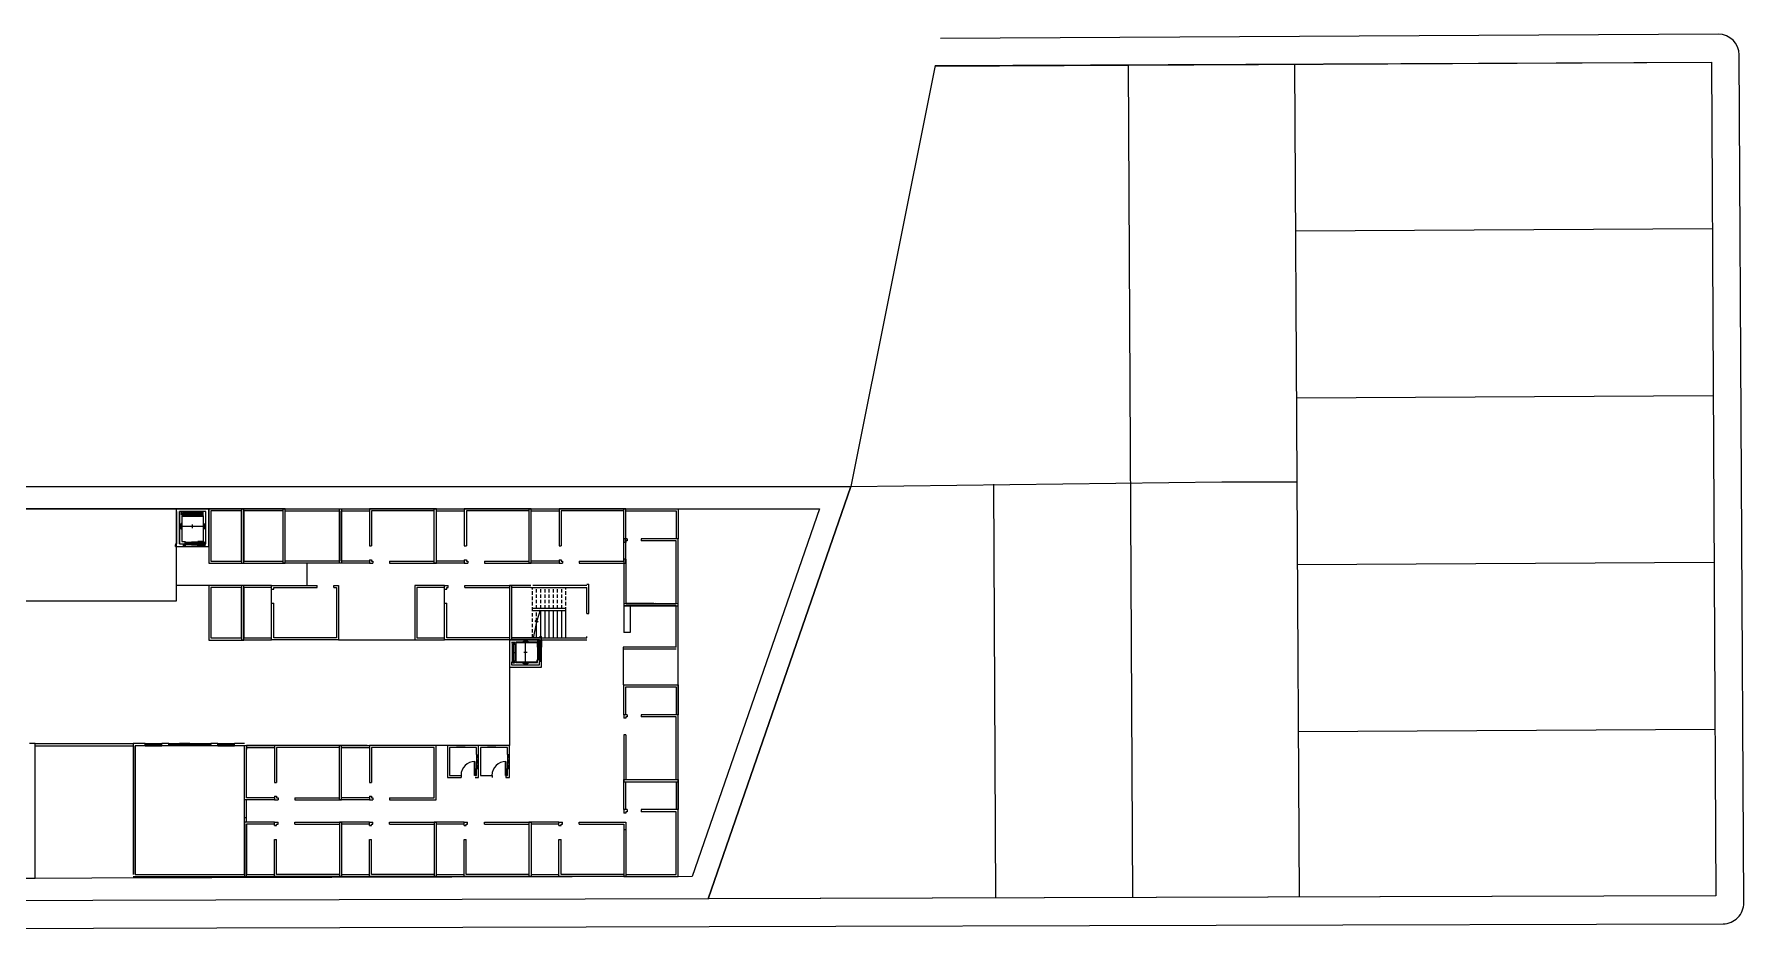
# Model space of a CAD drawing. Header units: centimetres. Extents: x 0 to 1311401, y -389375 to 85618.
# Drawn here: x 653190 to 665453, y -236007 to -229550 of the extents above; entities that cross this region are included whole.
import ezdxf

# ---------------------------------------------------------------- set-up
doc = ezdxf.new("R2010")
doc.units = ezdxf.units.CM
doc.header["$LTSCALE"] = 4
for name, pattern in [('DASHED2', [9.525, 6.35, -3.175]), ('HIDDEN', [9.525, 6.35, -3.175]), ('LTYPE_4', [112.5, 56.25, -56.25]), ('LTYPE_6', [168.75, 112.5, -28.125, 0, -28.125])]:
    doc.linetypes.add(name, pattern=pattern)
for name, color, linetype in [('0.1', 1, 'Continuous'), ('0.2', 2, 'Continuous'), ('0.4', 4, 'Continuous'), ('0.6', 6, 'Continuous'), ('02-CONT', 2, 'Continuous'), ('04', 254, 'Continuous'), ('08', 8, 'Continuous'), ('LIMITE-L', 7, 'Continuous')]:
    doc.layers.add(name, color=color, linetype=linetype)
doc.layers.add('P-MEIOFIO', color=171, linetype='Continuous', lineweight=9)

# ---------------------------------------------------------------- blocks, each defined once
blk = doc.blocks.new('1_00e-flat-4')
at = {"color": 1}
blk.add_arc((28, -52), 100, 90, 180, dxfattribs=at)
at = {"layer": '02-CONT'}
blk.add_lwpolyline([(28, -52), (25, -52), (25, 48), (28, 48)], close=True, dxfattribs=at)

msp = doc.modelspace()

# ---------------------------------------------------------------- linework, layer by layer
at = {"color": 1}
msp.add_lwpolyline([(659650.548, -229779.706), (665220.33, -229749.336), (665252.936, -235729.092), (658029.975, -235748.838)], dxfattribs=at)
at = {"color": 1, "ltscale": 0.05}
msp.add_lwpolyline([(656819.345, -233679.853), (656795.184, -233755.341), (656804.375, -233763.15), (656784.354, -233756.75), (656792.453, -233763.885), (656769.691, -233880.094)], dxfattribs=at)
at = {"layer": '0.1', "linetype": 'HIDDEN'}
for p, q in [((656764.365, -233683.266), (656764.365, -233518.266)), ((656794.365, -233668.266), (656794.365, -233518.266)), ((656824.365, -233668.266), (656824.365, -233518.266)), ((656854.365, -233668.266), (656854.365, -233518.266)), ((656884.365, -233668.266), (656884.365, -233518.266)), ((656914.365, -233668.266), (656914.365, -233518.266)), ((656944.365, -233668.266), (656944.365, -233518.266)), ((656974.365, -233668.266), (656974.365, -233518.266)), ((657004.365, -233683.266), (657004.365, -233518.266)), ((656764.365, -233878.266), (656764.365, -233683.266)), ((656794.365, -233759.95), (656794.365, -233683.266))]:
    msp.add_line(p, q, dxfattribs=at)
at = {"layer": '0.1'}
for p, q in [((657004.365, -233668.266), (656764.365, -233668.266)), ((657004.365, -233683.266), (656764.365, -233683.266)), ((657419.365, -233647.941), (657419.365, -233839.115)), ((657464.365, -233647.941), (657464.365, -233839.115)), ((656829.365, -234046.733), (656829.365, -233894.733)), ((657464.365, -233839.115), (657419.365, -233839.115)), ((653986.865, -234636.698), (654106.865, -234636.698)), ((653986.865, -234651.698), (654106.865, -234651.698)), ((654156.865, -234636.698), (654456.865, -234636.698)), ((654456.865, -234651.698), (654156.865, -234651.698)), ((654506.865, -234636.698), (654626.865, -234636.698)), ((654506.865, -234651.698), (654626.865, -234651.698)), ((656362.365, -234714.44), (656362.365, -234814.44)), ((656377.365, -234814.44), (656377.365, -234714.44)), ((656584.365, -234714.44), (656584.365, -234814.44)), ((656599.365, -234814.44), (656599.365, -234714.44))]:
    msp.add_line(p, q, dxfattribs=at)
msp.add_lwpolyline([(654262.352, -233223.087), (654414.352, -233223.087)], dxfattribs=at)
at = {"layer": '0.2'}
for p, q in [((656824.365, -233878.266), (656824.365, -233683.266)), ((656854.365, -233878.266), (656854.365, -233683.266)), ((656884.365, -233878.266), (656884.365, -233683.266)), ((656914.365, -233878.266), (656914.365, -233683.266)), ((656944.365, -233878.266), (656944.365, -233683.266)), ((656974.365, -233878.266), (656974.365, -233683.266)), ((657004.365, -233878.266), (657004.365, -233683.266)), ((656794.365, -233878.266), (656794.365, -233759.95)), ((653986.865, -234642.698), (654106.865, -234642.698)), ((653986.865, -234645.698), (654106.865, -234645.698)), ((654506.865, -234642.698), (654626.865, -234642.698)), ((654506.865, -234645.698), (654626.865, -234645.698))]:
    msp.add_line(p, q, dxfattribs=at)
at = {"layer": '0.2', "linetype": 'DASHED2'}
for p, q in [((656368.365, -234714.44), (656368.365, -234814.44)), ((656371.365, -234814.44), (656371.365, -234714.44)), ((656590.365, -234714.44), (656590.365, -234814.44)), ((656593.365, -234814.44), (656593.365, -234714.44))]:
    msp.add_line(p, q, dxfattribs=at)
at = {"layer": '0.2'}
for points in [[(654156.865, -234646.698), (654231.865, -234646.698), (654231.865, -234641.698), (654156.865, -234641.698)], [(654231.865, -234641.698), (654306.865, -234641.698), (654306.865, -234636.698), (654231.865, -234636.698)], [(654381.865, -234641.698), (654306.865, -234641.698), (654306.865, -234636.698), (654381.865, -234636.698)], [(654456.865, -234646.698), (654381.865, -234646.698), (654381.865, -234641.698), (654456.865, -234641.698)]]:
    msp.add_lwpolyline(points, close=True, dxfattribs=at)
at = {"layer": '0.4'}
for p, q in [((655146.046, -233343.445), (655146.046, -233503.266)), ((654441.852, -233503.266), (654211.852, -233503.266)), ((655373.324, -233893.266), (655919.365, -233893.266)), ((656599.365, -233893.266), (656599.365, -234649.44)), ((657414.111, -233944.115), (657414.111, -234214.44)), ((653197.699, -234636.698), (653899.365, -234636.698)), ((653197.699, -234651.698), (653899.365, -234651.698)), ((655579.365, -234649.44), (654714.365, -234649.44)), ((654714.365, -234649.44), (654714.365, -234677.844)), ((656599.365, -234649.44), (656074.365, -234649.44))]:
    msp.add_line(p, q, dxfattribs=at)
for points in [[(654211.852, -232953.084), (652981.852, -232953.084), (652981.852, -233613.084), (654211.852, -233613.084)], [(654693.324, -233343.374), (654693.324, -232953.087), (654441.852, -232953.087), (654441.852, -233343.374)], [(654678.324, -233328.374), (654678.324, -232968.087), (654456.852, -232968.087), (654456.852, -233328.374)], [(654990.053, -233343.374), (654990.053, -232953.087), (654678.324, -232953.087), (654678.324, -233343.374)], [(654975.053, -233328.374), (654975.053, -232968.087), (654693.324, -232968.087), (654693.324, -233328.374)], [(654975.053, -233343.445), (654975.053, -232953.266), (655395.023, -232953.266), (655395.023, -233343.445)], [(654990.053, -233328.445), (654990.053, -232968.266), (655380.023, -232968.266), (655380.023, -233328.445)], [(654693.324, -233893.552), (654693.324, -233503.266), (654441.852, -233503.266), (654441.852, -233893.552)], [(654678.324, -233878.552), (654678.324, -233518.266), (654456.852, -233518.266), (654456.852, -233878.552)]]:
    msp.add_lwpolyline(points, close=True, dxfattribs=at)
at = {"layer": '0.6'}
for p, q in [((655595.023, -233218.266), (655610.023, -233218.266)), ((656275.023, -233218.266), (656290.023, -233218.266)), ((656955.023, -233218.266), (656970.023, -233218.266)), ((657434.444, -233193.266), (657419.444, -233193.266)), ((657444.444, -233168.266), (657444.444, -233183.266)), ((657544.444, -233168.266), (657544.444, -233183.266)), ((655595.023, -233318.266), (655610.023, -233318.266)), ((655620.023, -233328.266), (655620.023, -233343.266)), ((655740.023, -233328.266), (655740.023, -233343.266)), ((656275.023, -233318.266), (656290.023, -233318.266)), ((656300.023, -233328.266), (656300.023, -233343.266)), ((656420.023, -233328.266), (656420.023, -233343.266)), ((656955.023, -233318.266), (656970.023, -233318.266)), ((656980.023, -233328.266), (656980.023, -233343.266)), ((657100.023, -233328.266), (657100.023, -233343.266)), ((657434.444, -233313.266), (657419.444, -233313.266)), ((654893.324, -233528.266), (654908.324, -233528.266)), ((655220.284, -233518.266), (655220.284, -233503.266)), ((655340.284, -233518.266), (655340.284, -233503.266)), ((656134.365, -233528.266), (656149.365, -233528.266)), ((656159.365, -233518.266), (656159.365, -233503.266)), ((656279.365, -233518.266), (656279.365, -233503.266)), ((654893.324, -233628.266), (654908.324, -233628.266)), ((656134.365, -233628.266), (656149.365, -233628.266)), ((656814.365, -233892.233), (656634.365, -233892.233)), ((657444.365, -234429.44), (657444.365, -234444.44)), ((657544.365, -234429.44), (657544.365, -234444.44)), ((657434.365, -234454.44), (657419.365, -234454.44)), ((657434.365, -234574.44), (657419.365, -234574.44)), ((656362.365, -234814.44), (656377.365, -234814.44)), ((656584.365, -234714.44), (656599.365, -234714.44)), ((656584.365, -234814.44), (656599.365, -234814.44)), ((654914.365, -234914.44), (654929.365, -234914.44)), ((655594.365, -234914.44), (655609.365, -234914.44)), ((656252.365, -234864.44), (656252.365, -234879.44)), ((656474.365, -234864.44), (656474.365, -234879.44)), ((656574.365, -234864.44), (656574.365, -234879.44)), ((654914.365, -235014.44), (654929.365, -235014.44)), ((654939.365, -235024.44), (654939.365, -235039.44)), ((655059.365, -235024.44), (655059.365, -235039.44)), ((655594.365, -235014.44), (655609.365, -235014.44)), ((655619.365, -235024.44), (655619.365, -235039.44)), ((655739.365, -235024.44), (655739.365, -235039.44)), ((657434.365, -235134.44), (657419.365, -235134.44)), ((657444.365, -235109.44), (657444.365, -235124.44)), ((657544.365, -235109.44), (657544.365, -235124.44)), ((654914.365, -235224.44), (654929.365, -235224.44)), ((654939.365, -235214.44), (654939.365, -235199.44)), ((655059.365, -235214.44), (655059.365, -235199.44)), ((655594.365, -235224.44), (655609.365, -235224.44)), ((655619.365, -235214.44), (655619.365, -235199.44)), ((655739.365, -235214.44), (655739.365, -235199.44)), ((656274.365, -235224.44), (656289.365, -235224.44)), ((656299.365, -235214.44), (656299.365, -235199.44)), ((656419.365, -235214.44), (656419.365, -235199.44)), ((656954.365, -235224.44), (656969.365, -235224.44)), ((656979.365, -235214.44), (656979.365, -235199.44)), ((657099.365, -235214.44), (657099.365, -235199.44)), ((657434.365, -235254.44), (657419.365, -235254.44)), ((654914.365, -235324.44), (654929.365, -235324.44)), ((655594.365, -235324.44), (655609.365, -235324.44)), ((656274.365, -235324.44), (656289.365, -235324.44)), ((656954.365, -235324.44), (656969.365, -235324.44))]:
    msp.add_line(p, q, dxfattribs=at)
at = {"layer": '0.6', "lineweight": 9}
for p, q in [((657154.365, -233493.266), (657169.365, -233493.266)), ((657154.365, -233703.266), (657169.365, -233703.266)), ((656814.365, -233867.233), (656829.365, -233867.233)), ((653986.865, -234651.698), (653986.865, -234636.698)), ((654106.865, -234651.698), (654106.865, -234636.698)), ((654156.865, -234651.698), (654156.865, -234636.698)), ((654456.865, -234651.698), (654456.865, -234636.698)), ((654506.865, -234651.698), (654506.865, -234636.698)), ((654626.865, -234651.698), (654626.865, -234636.698)), ((654714.365, -235169.404), (654699.365, -235169.404)), ((654714.365, -235169.404), (654699.365, -235169.404))]:
    msp.add_line(p, q, dxfattribs=at)
at = {"layer": '0.6'}
for points in [[(654204.352, -233203.087), (654211.852, -233203.087), (654211.852, -232973.087)], [(654414.352, -233223.087), (654441.852, -233223.087), (654441.852, -232953.087), (654211.852, -232953.087)], [(654231.852, -233203.087), (654231.852, -232973.087)], [(654421.852, -232973.087), (654231.852, -232973.087), (654231.852, -233203.087), (654262.352, -233203.087)], [(654414.352, -233203.087), (654421.852, -233203.087), (654421.852, -232973.087)], [(655595.023, -233343.266), (655380.023, -233343.266), (655380.023, -232953.266), (655595.023, -232953.266)], [(655595.023, -233328.266), (655395.023, -233328.266), (655395.023, -232968.266), (655595.023, -232968.266)], [(655740.023, -233343.266), (656075.023, -233343.266), (656075.023, -232953.266), (655595.023, -232953.266), (655595.023, -233218.266)], [(655740.023, -233328.266), (656060.023, -233328.266), (656060.023, -232968.266), (655610.023, -232968.266), (655610.023, -233218.266)], [(656275.023, -233343.266), (656060.023, -233343.266), (656060.023, -232953.266), (656275.023, -232953.266)], [(656275.023, -233328.266), (656075.023, -233328.266), (656075.023, -232968.266), (656275.023, -232968.266)], [(656420.023, -233343.266), (656755.023, -233343.266), (656755.023, -232953.266), (656275.023, -232953.266), (656275.023, -233218.266)], [(656420.023, -233328.266), (656740.023, -233328.266), (656740.023, -232968.266), (656290.023, -232968.266), (656290.023, -233218.266)], [(656955.023, -233343.266), (656740.023, -233343.266), (656740.023, -232953.266), (656955.023, -232953.266)], [(656955.023, -233328.266), (656755.023, -233328.266), (656755.023, -232968.266), (656955.023, -232968.266)], [(657100.023, -233343.266), (657435.023, -233343.266), (657435.023, -232953.266), (656955.023, -232953.266), (656955.023, -233218.266)], [(657100.023, -233328.266), (657420.023, -233328.266), (657420.023, -232968.266), (656970.023, -232968.266), (656970.023, -233218.266)], [(657419.444, -233168.266), (657419.444, -232953.266), (657809.444, -232953.266), (657809.444, -233168.266)], [(657434.444, -233168.266), (657434.444, -232968.266), (657794.444, -232968.266), (657794.444, -233168.266)], [(654204.352, -233223.087), (654231.852, -233223.087)], [(654211.852, -233223.087), (654262.352, -233223.087)], [(657444.444, -233168.266), (657419.444, -233168.266), (657419.444, -233193.266)], [(657419.444, -233313.266), (657419.444, -233648.266), (657809.444, -233648.266), (657809.444, -233168.266), (657544.444, -233168.266)], [(657444.444, -233183.266), (657434.444, -233183.266), (657434.444, -233193.266)], [(657434.444, -233313.266), (657434.444, -233633.266), (657794.444, -233633.266), (657794.444, -233183.266), (657544.444, -233183.266)], [(655595.023, -233318.266), (655595.023, -233343.266), (655620.023, -233343.266)], [(655610.023, -233318.266), (655610.023, -233328.266), (655620.023, -233328.266)], [(656275.023, -233318.266), (656275.023, -233343.266), (656300.023, -233343.266)], [(656290.023, -233318.266), (656290.023, -233328.266), (656300.023, -233328.266)], [(656955.023, -233318.266), (656955.023, -233343.266), (656980.023, -233343.266)], [(656970.023, -233318.266), (656970.023, -233328.266), (656980.023, -233328.266)], [(654893.324, -233503.266), (654678.324, -233503.266), (654678.324, -233893.266), (654893.324, -233893.266)], [(654893.324, -233518.266), (654693.324, -233518.266), (654693.324, -233878.266), (654893.324, -233878.266)], [(654893.324, -233528.266), (654893.324, -233503.266), (655220.284, -233503.266)], [(655340.284, -233503.266), (655373.324, -233503.266), (655373.324, -233893.266), (654893.324, -233893.266), (654893.324, -233528.266)], [(654908.324, -233528.266), (654908.324, -233518.266), (655220.284, -233518.266)], [(655340.284, -233518.266), (655358.324, -233518.266), (655358.324, -233878.266), (654908.324, -233878.266), (654908.324, -233628.266)], [(656134.365, -233503.266), (655919.365, -233503.266), (655919.365, -233893.266), (656134.365, -233893.266)], [(656134.365, -233518.266), (655934.365, -233518.266), (655934.365, -233878.266), (656134.365, -233878.266)], [(656134.365, -233528.266), (656134.365, -233503.266), (656159.365, -233503.266)], [(656279.365, -233503.266), (656614.365, -233503.266), (656614.365, -233893.266), (656134.365, -233893.266), (656134.365, -233528.266)], [(656149.365, -233528.266), (656149.365, -233518.266), (656159.365, -233518.266)], [(656279.365, -233518.266), (656599.365, -233518.266), (656599.365, -233878.266), (656149.365, -233878.266), (656149.365, -233628.266)], [(656752.365, -233518.266), (657154.365, -233518.266)], [(657169.365, -233518.266), (657169.365, -233493.266)], [(657809.314, -234071.977), (657809.314, -233633.266), (657419.365, -233632.641)], [(657419.365, -233632.965), (657419.365, -233647.965)], [(657794.314, -233944.417), (657794.314, -233648.242), (657419.365, -233647.641)], [(657591.365, -233647.965), (657419.365, -233647.965)], [(657634.365, -233632.965), (657434.365, -233632.965)], [(657809.314, -233633.266), (657649.365, -233632.965)], [(656814.365, -233877.233), (656614.365, -233877.233)], [(656814.365, -233894.733), (656814.365, -233892.233), (656614.365, -233892.233)], [(656653.965, -233892.233), (656658.965, -233892.233)], [(656829.365, -233894.733), (656829.365, -233877.233)], [(657794.29, -233959.416), (657414.087, -233959.115)], [(657794.314, -233944.417), (657414.111, -233944.115)], [(657809.314, -235589.441), (657809.314, -233861.07), (657807.314, -233861.07)], [(656599.365, -234087.233), (656829.365, -234087.233), (656829.365, -234046.733)], [(656614.365, -234052.633), (656614.365, -234072.233), (656814.365, -234072.233), (656814.365, -234046.733)], [(657419.365, -234429.44), (657419.365, -234214.44), (657809.365, -234214.44), (657809.365, -234429.44)], [(657434.365, -234429.44), (657434.365, -234229.44), (657794.365, -234229.44), (657794.365, -234429.44)], [(657444.365, -234429.44), (657419.365, -234429.44), (657419.365, -234454.44)], [(657419.365, -234574.44), (657419.365, -234909.44), (657809.365, -234909.44), (657809.365, -234429.44), (657544.365, -234429.44)], [(657444.365, -234444.44), (657434.365, -234444.44), (657434.365, -234454.44)], [(657434.365, -234574.44), (657434.365, -234894.44), (657794.365, -234894.44), (657794.365, -234444.44), (657544.365, -234444.44)], [(652035.266, -235602.374), (653198.168, -235602.374), (653197.699, -234636.698), (653157.699, -234636.698)], [(654914.365, -235039.44), (654699.365, -235039.44), (654699.365, -234649.44), (654914.365, -234649.44)], [(654914.365, -235024.44), (654714.365, -235024.44), (654714.365, -234664.44), (654914.365, -234664.44)], [(655059.365, -235039.44), (655394.365, -235039.44), (655394.365, -234649.44), (654914.365, -234649.44), (654914.365, -234914.44)], [(655059.365, -235024.44), (655379.365, -235024.44), (655379.365, -234664.44), (654929.365, -234664.44), (654929.365, -234914.44)], [(655594.365, -235039.44), (655379.365, -235039.44), (655379.365, -234649.44), (655594.365, -234649.44)], [(655594.365, -235024.44), (655394.365, -235024.44), (655394.365, -234664.44), (655594.365, -234664.44)], [(655739.365, -235039.44), (656074.365, -235039.44), (656074.365, -234649.44), (655594.365, -234649.44), (655594.365, -234914.44)], [(655739.365, -235024.44), (656059.365, -235024.44), (656059.365, -234664.44), (655609.365, -234664.44), (655609.365, -234914.44)], [(656377.365, -234649.44), (656155.365, -234649.44), (656155.365, -234879.44), (656252.365, -234879.44)], [(656377.365, -234714.44), (656377.365, -234649.44), (656155.365, -234649.44)], [(656362.365, -234714.44), (656362.365, -234664.44), (656170.365, -234664.44), (656170.365, -234864.44), (656252.365, -234864.44)], [(656219.212, -234649.44), (656280.712, -234649.44)], [(656599.365, -234714.44), (656599.365, -234649.44), (656377.365, -234649.44)], [(656584.365, -234714.44), (656584.365, -234664.44), (656392.365, -234664.44), (656392.365, -234864.44), (656474.365, -234864.44)], [(656441.212, -234649.44), (656502.712, -234649.44)], [(656352.365, -234864.44), (656362.365, -234864.44), (656362.365, -234814.44)], [(656352.365, -234879.44), (656377.365, -234879.44), (656377.365, -234814.44)], [(656574.365, -234864.44), (656584.365, -234864.44), (656584.365, -234814.44)], [(656574.365, -234879.44), (656599.365, -234879.44), (656599.365, -234814.44)], [(657419.365, -234894.139), (657419.365, -234909.139)], [(657419.365, -235109.44), (657419.365, -234894.44), (657809.365, -234894.44), (657809.365, -235109.44)], [(657434.365, -235109.44), (657434.365, -234909.44), (657794.365, -234909.44), (657794.365, -235109.44)], [(654914.365, -235014.44), (654914.365, -235039.44), (654939.365, -235039.44)], [(654929.365, -235014.44), (654929.365, -235024.44), (654939.365, -235024.44)], [(655594.365, -235014.44), (655594.365, -235039.44), (655619.365, -235039.44)], [(655609.365, -235014.44), (655609.365, -235024.44), (655619.365, -235024.44)], [(657444.365, -235109.44), (657419.365, -235109.44), (657419.365, -235134.44)], [(657419.365, -235254.44), (657419.365, -235589.44), (657809.365, -235589.44), (657809.365, -235109.44), (657544.365, -235109.44)], [(657444.365, -235124.44), (657434.365, -235124.44), (657434.365, -235134.44)], [(657434.365, -235254.44), (657434.365, -235574.44), (657794.365, -235574.44), (657794.365, -235124.44), (657544.365, -235124.44)], [(654914.365, -235199.44), (654699.365, -235199.44), (654699.365, -235589.44), (654914.365, -235589.44)], [(654914.365, -235214.44), (654714.365, -235214.44), (654714.365, -235574.44), (654914.365, -235574.44)], [(654914.365, -235224.44), (654914.365, -235199.44), (654939.365, -235199.44)], [(655059.365, -235199.44), (655394.365, -235199.44), (655394.365, -235589.44), (654914.365, -235589.44), (654914.365, -235324.44)], [(654929.365, -235224.44), (654929.365, -235214.44), (654939.365, -235214.44)], [(655059.365, -235214.44), (655379.365, -235214.44), (655379.365, -235574.44), (654929.365, -235574.44), (654929.365, -235324.44)], [(655594.365, -235199.44), (655379.365, -235199.44), (655379.365, -235589.44), (655594.365, -235589.44)], [(655594.365, -235214.44), (655394.365, -235214.44), (655394.365, -235574.44), (655594.365, -235574.44)], [(655594.365, -235224.44), (655594.365, -235199.44), (655619.365, -235199.44)], [(655739.365, -235199.44), (656074.365, -235199.44), (656074.365, -235589.44), (655594.365, -235589.44), (655594.365, -235324.44)], [(655609.365, -235224.44), (655609.365, -235214.44), (655619.365, -235214.44)], [(655739.365, -235214.44), (656059.365, -235214.44), (656059.365, -235574.44), (655609.365, -235574.44), (655609.365, -235324.44)], [(656274.365, -235199.44), (656059.365, -235199.44), (656059.365, -235589.44), (656274.365, -235589.44)], [(656274.365, -235214.44), (656074.365, -235214.44), (656074.365, -235574.44), (656274.365, -235574.44)], [(656274.365, -235224.44), (656274.365, -235199.44), (656299.365, -235199.44)], [(656419.365, -235199.44), (656754.365, -235199.44), (656754.365, -235589.44), (656274.365, -235589.44), (656274.365, -235324.44)], [(656289.365, -235224.44), (656289.365, -235214.44), (656299.365, -235214.44)], [(656419.365, -235214.44), (656739.365, -235214.44), (656739.365, -235574.44), (656289.365, -235574.44), (656289.365, -235324.44)], [(656954.365, -235199.44), (656739.365, -235199.44), (656739.365, -235589.44), (656954.365, -235589.44)], [(656954.365, -235214.44), (656754.365, -235214.44), (656754.365, -235574.44), (656954.365, -235574.44)], [(656954.365, -235224.44), (656954.365, -235199.44), (656979.365, -235199.44)], [(657099.365, -235199.44), (657434.365, -235199.44), (657434.365, -235589.44), (656954.365, -235589.44), (656954.365, -235324.44)], [(656969.365, -235224.44), (656969.365, -235214.44), (656979.365, -235214.44)], [(657099.365, -235214.44), (657419.365, -235214.44), (657419.365, -235574.44), (656969.365, -235574.44), (656969.365, -235324.44)]]:
    msp.add_lwpolyline(points, dxfattribs=at)
at = {"layer": '0.6', "lineweight": 9}
for points in [[(656752.365, -233503.266), (656599.365, -233503.266), (656599.365, -233893.266), (657154.365, -233893.266)], [(656752.365, -233518.266), (656614.365, -233518.266), (656614.365, -233878.266), (657154.365, -233878.266), (657154.365, -233868.266)], [(657154.365, -233503.266), (656767.365, -233503.266)], [(657154.365, -233703.266), (657154.365, -233518.266)], [(657169.365, -233703.266), (657169.365, -233503.266)], [(656634.365, -233892.233), (656814.365, -233892.233)], [(656829.365, -233892.233), (656829.365, -233867.233)], [(653914.365, -234636.698), (653899.365, -234636.698)], [(653899.365, -234636.698), (653899.365, -235574.403)], [(653986.865, -234636.698), (653899.365, -234636.698)], [(653914.365, -235574.403), (653914.365, -234651.698)], [(653986.865, -234651.698), (653914.365, -234651.698), (653914.365, -235574.403), (654699.365, -235574.403), (654699.365, -235169.404)], [(654156.865, -234636.698), (654106.865, -234636.698)], [(654156.865, -234651.698), (654106.865, -234651.698)], [(654506.865, -234636.698), (654456.865, -234636.698)], [(654506.865, -234651.698), (654456.865, -234651.698)], [(654699.365, -234636.698), (654626.865, -234636.698)], [(654699.365, -235169.404), (654699.365, -234651.698), (654626.865, -234651.698)], [(654714.365, -235169.404), (654714.365, -235039.44)], [(654714.365, -235199.403), (654714.365, -235170.403), (654714.365, -235169.404)], [(654714.365, -235589.403), (654714.365, -235214.403)], [(653899.365, -235589.403), (654714.365, -235589.403)], [(654699.365, -235589.403), (654714.365, -235589.403)]]:
    msp.add_lwpolyline(points, dxfattribs=at)
at = {"layer": '04'}
for points in [[(659651.521, -229774.834), (665220.33, -229749.336), (665252.936, -235729.092), (658023.711, -235748.855), (659048.733, -232793.087)], [(659651.521, -229774.834), (659048.733, -232793.087), (661708.369, -232758.453), (662246.754, -232758.453)], [(661037.327, -229768.489), (661067.05, -235740.535)], [(662230.404, -229763.026), (662263.013, -235737.266)], [(665226.851, -230945.287), (662236.946, -230961.607)], [(662243.467, -232157.542), (665233.372, -232141.239)], [(660088.45, -235743.211), (660072.278, -232777.214)], [(654211.852, -232973.087), (654211.852, -233203.087)], [(665239.893, -233337.19), (662250.002, -233353.51)], [(662256.523, -234549.444), (665246.415, -234533.141)]]:
    msp.add_lwpolyline(points, dxfattribs=at)
at = {"layer": '08', "color": 253}
for p, q in [((654246.452, -232996.337), (654246.452, -232973.087)), ((654251.452, -232985.837), (654251.452, -232973.087)), ((654397.252, -232985.837), (654397.252, -232973.087)), ((654402.252, -232996.337), (654402.252, -232973.087)), ((654236.852, -233069.587), (654231.852, -233069.587)), ((654236.852, -233086.587), (654231.852, -233086.587)), ((654236.852, -233073.587), (654236.852, -233069.587)), ((654236.852, -233073.587), (654237.302, -233073.587)), ((654236.852, -233073.587), (654236.852, -233078.087)), ((654236.852, -233078.087), (654236.852, -233082.587)), ((654236.852, -233082.587), (654237.302, -233082.587)), ((654236.852, -233082.587), (654236.852, -233086.587)), ((654237.669, -233073.937), (654237.302, -233073.587)), ((654237.669, -233082.237), (654237.302, -233082.587)), ((654237.834, -233077.287), (654237.669, -233073.937)), ((654237.834, -233078.887), (654237.669, -233082.237)), ((654238.202, -233077.637), (654237.834, -233077.287)), ((654237.834, -233078.887), (654238.202, -233078.537)), ((654239.802, -233077.637), (654238.202, -233077.637)), ((654239.802, -233078.537), (654238.202, -233078.537)), ((654239.802, -233077.637), (654240.152, -233077.287)), ((654239.802, -233078.537), (654240.152, -233078.887)), ((654244.352, -233077.287), (654240.152, -233077.287)), ((654244.352, -233078.887), (654240.152, -233078.887)), ((654240.352, -233062.487), (654240.352, -233070.587)), ((654245.752, -233062.487), (654240.352, -233062.487)), ((654246.352, -233063.087), (654240.352, -233063.087)), ((654240.352, -233070.587), (654246.352, -233070.587)), ((654240.352, -233085.587), (654246.352, -233085.587)), ((654240.352, -233093.687), (654240.352, -233085.587)), ((654246.352, -233093.087), (654240.352, -233093.087)), ((654245.752, -233093.687), (654240.352, -233093.687)), ((654244.352, -233078.087), (654244.352, -233077.287)), ((654244.352, -233078.087), (654244.352, -233078.887)), ((654245.752, -233057.087), (654245.752, -233062.487)), ((654246.352, -233057.087), (654245.752, -233057.087)), ((654245.752, -233099.087), (654245.752, -233093.687)), ((654246.352, -233099.087), (654245.752, -233099.087)), ((654246.352, -233057.087), (654246.352, -233063.087)), ((654246.352, -233063.087), (654248.852, -233063.087)), ((654246.352, -233070.587), (654248.852, -233070.587)), ((654246.352, -233085.587), (654248.852, -233085.587)), ((654246.352, -233099.087), (654246.352, -233093.087)), ((654246.352, -233093.087), (654248.852, -233093.087)), ((654251.452, -232996.337), (654246.452, -232996.337)), ((654248.852, -233003.087), (654248.852, -233188.087)), ((654404.852, -233003.087), (654248.852, -233003.087)), ((654251.852, -232986.237), (654251.452, -232985.837)), ((654251.452, -232985.837), (654251.452, -232992.337)), ((654251.852, -232991.937), (654251.452, -232992.337)), ((654251.452, -232992.337), (654251.452, -232996.337)), ((654251.852, -232986.237), (654251.852, -232988.887)), ((654253.152, -232988.887), (654251.852, -232988.887)), ((654251.852, -232989.287), (654251.852, -232991.937)), ((654253.152, -232989.287), (654251.852, -232989.287)), ((654251.852, -233006.087), (654401.852, -233006.087)), ((654251.852, -233186.087), (654251.852, -233006.087)), ((654253.152, -232988.887), (654253.352, -232988.687)), ((654253.352, -232989.487), (654253.152, -232989.287)), ((654256.852, -232988.687), (654253.352, -232988.687)), ((654256.852, -232989.487), (654253.352, -232989.487)), ((654256.852, -232988.687), (654256.852, -232989.487)), ((654258.852, -232980.087), (654389.852, -232980.087)), ((654258.852, -232998.087), (654258.852, -232980.087)), ((654389.852, -232998.087), (654258.852, -232998.087)), ((654372.786, -233006.087), (654372.786, -233006.087)), ((654389.852, -232980.087), (654389.852, -232998.087)), ((654391.852, -232988.687), (654395.352, -232988.687)), ((654391.852, -232989.487), (654391.852, -232988.687)), ((654391.852, -232989.487), (654395.352, -232989.487)), ((654395.352, -232988.687), (654395.552, -232988.887)), ((654395.552, -232989.287), (654395.352, -232989.487)), ((654395.552, -232988.887), (654396.852, -232988.887)), ((654395.552, -232989.287), (654396.852, -232989.287)), ((654396.852, -232986.237), (654397.252, -232985.837)), ((654396.852, -232988.887), (654396.852, -232986.237)), ((654396.852, -232991.937), (654396.852, -232989.287)), ((654396.852, -232991.937), (654397.252, -232992.337)), ((654397.252, -232992.337), (654397.252, -232985.837)), ((654397.252, -232992.337), (654397.252, -232996.337)), ((654397.252, -232996.337), (654402.252, -232996.337)), ((654401.852, -233006.087), (654401.852, -233186.087)), ((654404.852, -233188.087), (654404.852, -233003.087)), ((654407.352, -233063.087), (654404.852, -233063.087)), ((654407.352, -233070.587), (654404.852, -233070.587)), ((654407.352, -233085.587), (654404.852, -233085.587)), ((654407.352, -233093.087), (654404.852, -233093.087)), ((654407.352, -233057.087), (654407.952, -233057.087)), ((654407.352, -233057.087), (654407.352, -233063.087)), ((654407.352, -233063.087), (654413.352, -233063.087)), ((654413.352, -233070.587), (654407.352, -233070.587)), ((654413.352, -233085.587), (654407.352, -233085.587)), ((654407.352, -233093.087), (654413.352, -233093.087)), ((654407.352, -233099.087), (654407.352, -233093.087)), ((654407.352, -233099.087), (654407.952, -233099.087)), ((654407.952, -233057.087), (654407.952, -233062.487)), ((654407.952, -233062.487), (654413.352, -233062.487)), ((654407.952, -233093.687), (654413.352, -233093.687)), ((654407.952, -233099.087), (654407.952, -233093.687)), ((654409.352, -233077.287), (654413.552, -233077.287)), ((654409.352, -233078.087), (654409.352, -233077.287)), ((654409.352, -233078.087), (654409.352, -233078.887)), ((654409.352, -233078.887), (654413.552, -233078.887)), ((654413.352, -233062.487), (654413.352, -233070.587)), ((654413.352, -233093.687), (654413.352, -233085.587)), ((654413.902, -233077.637), (654413.552, -233077.287)), ((654413.902, -233078.537), (654413.552, -233078.887)), ((654413.902, -233077.637), (654415.502, -233077.637)), ((654413.902, -233078.537), (654415.502, -233078.537)), ((654415.869, -233077.287), (654415.502, -233077.637)), ((654415.502, -233078.537), (654415.869, -233078.887)), ((654415.869, -233077.287), (654416.034, -233073.937)), ((654415.869, -233078.887), (654416.034, -233082.237)), ((654416.034, -233073.937), (654416.402, -233073.587)), ((654416.034, -233082.237), (654416.402, -233082.587)), ((654416.852, -233073.587), (654416.402, -233073.587)), ((654416.852, -233082.587), (654416.402, -233082.587)), ((654416.852, -233073.587), (654416.852, -233069.587)), ((654416.852, -233069.587), (654421.852, -233069.587)), ((654416.852, -233078.087), (654416.852, -233073.587)), ((654416.852, -233082.587), (654416.852, -233078.087)), ((654416.852, -233082.587), (654416.852, -233086.587)), ((654416.852, -233086.587), (654421.852, -233086.587)), ((654202.852, -233212.087), (654202.852, -233212.287)), ((654202.852, -233212.287), (654204.152, -233212.287)), ((654204.152, -233212.287), (654204.152, -233217.887)), ((654204.352, -233203.087), (654204.352, -233212.087)), ((654204.352, -233203.087), (654204.352, -233218.087)), ((654204.352, -233223.087), (654204.352, -233212.087)), ((654248.852, -233188.087), (654274.152, -233188.087)), ((654251.852, -233186.087), (654274.352, -233186.087)), ((654262.352, -233203.087), (654271.352, -233203.087)), ((654262.352, -233212.087), (654262.352, -233203.087)), ((654262.352, -233218.087), (654262.352, -233203.087)), ((654262.352, -233212.087), (654263.852, -233212.087)), ((654262.352, -233223.087), (654262.352, -233212.087)), ((654262.552, -233212.287), (654262.552, -233217.887)), ((654263.852, -233212.287), (654262.552, -233212.287)), ((654263.852, -233212.087), (654263.852, -233212.287)), ((654271.352, -233199.887), (654272.652, -233199.887)), ((654271.352, -233200.087), (654271.352, -233199.887)), ((654271.352, -233200.087), (654411.852, -233200.087)), ((654271.352, -233203.087), (654414.352, -233203.087)), ((654271.352, -233203.087), (654271.352, -233203.287)), ((654271.352, -233203.287), (654272.652, -233203.287)), ((654272.652, -233195.387), (654274.152, -233195.387)), ((654272.652, -233199.887), (654272.652, -233195.387)), ((654272.652, -233203.287), (654272.652, -233207.787)), ((654272.652, -233207.787), (654274.152, -233207.787)), ((654272.852, -233195.587), (654272.852, -233200.087)), ((654274.352, -233195.587), (654272.852, -233195.587)), ((654272.852, -233207.587), (654272.852, -233203.087)), ((654274.352, -233207.587), (654272.852, -233207.587)), ((654273.152, -233196.087), (654321.352, -233196.087)), ((654273.152, -233200.087), (654273.152, -233196.087)), ((654273.152, -233203.087), (654273.152, -233207.087)), ((654273.152, -233207.087), (654321.352, -233207.087)), ((654273.352, -233196.287), (654273.352, -233199.887)), ((654321.152, -233196.287), (654273.352, -233196.287)), ((654273.352, -233199.887), (654274.652, -233199.887)), ((654273.352, -233203.287), (654274.652, -233203.287)), ((654273.352, -233206.887), (654273.352, -233203.287)), ((654321.152, -233206.887), (654273.352, -233206.887)), ((654274.152, -233188.087), (654274.152, -233191.087)), ((654274.152, -233195.387), (654274.152, -233191.087)), ((654274.152, -233207.787), (654274.152, -233217.887)), ((654274.352, -233191.087), (654274.352, -233186.087)), ((654274.352, -233195.587), (654274.352, -233191.087)), ((654274.352, -233191.087), (654411.852, -233191.087)), ((654274.352, -233218.087), (654274.352, -233207.587)), ((654414.352, -233212.087), (654274.352, -233212.087)), ((654274.652, -233199.887), (654274.652, -233200.087)), ((654274.652, -233203.287), (654274.652, -233203.087)), ((654319.352, -233191.587), (654366.352, -233191.587)), ((654319.352, -233191.587), (654319.352, -233195.587)), ((654319.352, -233195.587), (654320.852, -233195.587)), ((654319.352, -233207.587), (654320.852, -233207.587)), ((654319.352, -233211.587), (654319.352, -233207.587)), ((654319.352, -233211.587), (654366.352, -233211.587)), ((654366.152, -233191.787), (654319.552, -233191.787)), ((654319.552, -233195.387), (654319.552, -233191.787)), ((654320.852, -233195.387), (654319.552, -233195.387)), ((654319.552, -233207.787), (654319.552, -233211.387)), ((654320.852, -233207.787), (654319.552, -233207.787)), ((654366.152, -233211.387), (654319.552, -233211.387)), ((654319.852, -233199.887), (654321.152, -233199.887)), ((654319.852, -233200.087), (654319.852, -233199.887)), ((654319.852, -233203.087), (654319.852, -233203.287)), ((654319.852, -233203.287), (654321.152, -233203.287)), ((654320.852, -233195.587), (654320.852, -233195.387)), ((654320.852, -233207.587), (654320.852, -233207.787)), ((654321.152, -233199.887), (654321.152, -233196.287)), ((654321.152, -233203.287), (654321.152, -233206.887)), ((654321.352, -233196.087), (654321.352, -233200.087)), ((654321.352, -233197.587), (654411.852, -233197.587)), ((654411.852, -233198.587), (654321.352, -233198.587)), ((654321.352, -233207.087), (654321.352, -233203.087)), ((654321.352, -233204.587), (654414.352, -233204.587)), ((654414.352, -233205.587), (654321.352, -233205.587)), ((654401.852, -233186.087), (654364.352, -233186.087)), ((654364.352, -233191.087), (654364.352, -233186.087)), ((654364.352, -233212.087), (654364.352, -233218.087)), ((654364.352, -233218.087), (654414.352, -233218.087)), ((654364.552, -233188.087), (654404.852, -233188.087)), ((654364.552, -233190.887), (654364.552, -233188.087)), ((654365.852, -233190.887), (654364.552, -233190.887)), ((654364.552, -233217.887), (654364.552, -233212.287)), ((654364.552, -233212.287), (654365.852, -233212.287)), ((654414.152, -233217.887), (654364.552, -233217.887)), ((654364.852, -233195.387), (654366.152, -233195.387)), ((654364.852, -233195.587), (654364.852, -233195.387)), ((654366.352, -233195.587), (654364.852, -233195.587)), ((654364.852, -233207.587), (654364.852, -233207.787)), ((654366.352, -233207.587), (654364.852, -233207.587)), ((654364.852, -233207.787), (654366.152, -233207.787)), ((654365.852, -233191.087), (654365.852, -233190.887)), ((654365.852, -233212.287), (654365.852, -233212.087)), ((654366.152, -233195.387), (654366.152, -233191.787)), ((654366.152, -233207.787), (654366.152, -233211.387)), ((654366.352, -233191.587), (654366.352, -233195.587)), ((654411.852, -233193.087), (654366.352, -233193.087)), ((654366.352, -233194.087), (654411.852, -233194.087)), ((654366.352, -233211.587), (654366.352, -233207.587)), ((654366.352, -233209.087), (654414.352, -233209.087)), ((654414.352, -233210.087), (654366.352, -233210.087)), ((654411.852, -233191.087), (654411.852, -233200.087)), ((654412.852, -233212.087), (654412.852, -233212.287)), ((654412.852, -233212.287), (654414.152, -233212.287)), ((654414.152, -233212.287), (654414.152, -233217.887)), ((654414.352, -233203.087), (654414.352, -233212.087)), ((654414.352, -233203.087), (654414.352, -233218.087)), ((654414.352, -233223.087), (654414.352, -233212.087)), ((656637.615, -233911.833), (656614.365, -233911.833)), ((656627.115, -233916.833), (656614.365, -233916.833)), ((656621.365, -233924.233), (656639.365, -233924.233)), ((656621.365, -234045.233), (656621.365, -233924.233)), ((656627.515, -233917.233), (656627.115, -233916.833)), ((656633.615, -233916.833), (656627.115, -233916.833)), ((656630.165, -233917.233), (656627.515, -233917.233)), ((656629.965, -233918.733), (656630.165, -233918.533)), ((656629.965, -233922.233), (656629.965, -233918.733)), ((656630.765, -233922.233), (656629.965, -233922.233)), ((656630.165, -233918.533), (656630.165, -233917.233)), ((656633.215, -233917.233), (656630.565, -233917.233)), ((656630.565, -233918.533), (656630.565, -233917.233)), ((656630.565, -233918.533), (656630.765, -233918.733)), ((656630.765, -233922.233), (656630.765, -233918.733)), ((656633.215, -233917.233), (656633.615, -233916.833)), ((656633.615, -233916.833), (656637.615, -233916.833)), ((656637.615, -233916.833), (656637.615, -233911.833)), ((656639.365, -233924.233), (656639.365, -234045.233)), ((656644.365, -233909.233), (656644.365, -234055.233)), ((656799.365, -233909.233), (656644.365, -233909.233)), ((656647.365, -233912.233), (656797.365, -233912.233)), ((656647.365, -234052.233), (656647.365, -233912.233)), ((656647.365, -233936.299), (656647.365, -233936.299)), ((656693.419, -233906.133), (656698.819, -233906.133)), ((656693.419, -233906.733), (656693.419, -233906.133)), ((656693.419, -233906.733), (656699.419, -233906.733)), ((656698.819, -233900.733), (656706.919, -233900.733)), ((656698.819, -233906.133), (656698.819, -233900.733)), ((656699.419, -233906.733), (656699.419, -233900.733)), ((656699.419, -233906.733), (656699.419, -233909.233)), ((656705.919, -233897.233), (656705.919, -233892.233)), ((656709.919, -233897.233), (656705.919, -233897.233)), ((656706.919, -233900.733), (656706.919, -233906.733)), ((656706.919, -233906.733), (656706.919, -233909.233)), ((656709.919, -233897.233), (656709.919, -233897.683)), ((656714.419, -233897.233), (656709.919, -233897.233)), ((656710.268, -233898.05), (656709.919, -233897.683)), ((656713.619, -233898.216), (656710.268, -233898.05)), ((656713.619, -233898.216), (656713.969, -233898.583)), ((656713.969, -233900.183), (656713.619, -233900.533)), ((656713.619, -233904.733), (656713.619, -233900.533)), ((656714.419, -233904.733), (656713.619, -233904.733)), ((656713.969, -233900.183), (656713.969, -233898.583)), ((656718.919, -233897.233), (656714.419, -233897.233)), ((656714.419, -233904.733), (656715.219, -233904.733)), ((656714.869, -233898.583), (656715.218, -233898.216)), ((656714.869, -233900.183), (656714.869, -233898.583)), ((656714.869, -233900.183), (656715.219, -233900.533)), ((656715.218, -233898.216), (656718.569, -233898.05)), ((656715.219, -233904.733), (656715.219, -233900.533)), ((656718.569, -233898.05), (656718.919, -233897.683)), ((656718.919, -233897.233), (656718.919, -233897.683)), ((656718.919, -233897.233), (656722.919, -233897.233)), ((656721.919, -233900.733), (656721.919, -233906.733)), ((656730.019, -233900.733), (656721.919, -233900.733)), ((656721.919, -233906.733), (656721.919, -233909.233)), ((656722.919, -233897.233), (656722.919, -233892.233)), ((656729.419, -233906.733), (656729.419, -233900.733)), ((656735.419, -233906.733), (656729.419, -233906.733)), ((656729.419, -233906.733), (656729.419, -233909.233)), ((656730.019, -233906.133), (656730.019, -233900.733)), ((656735.419, -233906.133), (656730.019, -233906.133)), ((656735.419, -233906.733), (656735.419, -233906.133)), ((656797.365, -233912.233), (656797.365, -233944.733)), ((656802.365, -233944.733), (656797.365, -233944.733)), ((656799.365, -233944.533), (656799.365, -233909.233)), ((656802.165, -233944.533), (656799.365, -233944.533)), ((656802.165, -233943.233), (656802.165, -233944.533)), ((656802.365, -233943.233), (656802.165, -233943.233)), ((656802.365, -233897.233), (656811.365, -233897.233)), ((656802.365, -234034.733), (656802.365, -233897.233)), ((656802.865, -233942.733), (656806.865, -233942.733)), ((656802.865, -233989.733), (656802.865, -233942.733)), ((656803.065, -233942.933), (656803.065, -233989.533)), ((656806.665, -233942.933), (656803.065, -233942.933)), ((656804.365, -233897.233), (656804.365, -233942.733)), ((656805.365, -233942.733), (656805.365, -233897.233)), ((656806.665, -233944.233), (656806.665, -233942.933)), ((656806.865, -233944.233), (656806.665, -233944.233)), ((656806.865, -233942.733), (656806.865, -233944.233)), ((656808.865, -233987.733), (656808.865, -233897.233)), ((656809.865, -233897.233), (656809.865, -233987.733)), ((656811.365, -234037.733), (656811.365, -233897.233)), ((656814.365, -233894.733), (656823.365, -233894.733)), ((656814.365, -234037.733), (656814.365, -233894.733)), ((656814.365, -233894.733), (656829.365, -233894.733)), ((656815.865, -233987.733), (656815.865, -233894.733)), ((656816.865, -233894.733), (656816.865, -233987.733)), ((656818.865, -233942.733), (656818.865, -233944.233)), ((656822.865, -233942.733), (656818.865, -233942.733)), ((656818.865, -233944.233), (656819.065, -233944.233)), ((656819.065, -233942.933), (656822.665, -233942.933)), ((656819.065, -233944.233), (656819.065, -233942.933)), ((656820.365, -233942.733), (656820.365, -233894.733)), ((656821.365, -233894.733), (656821.365, -233942.733)), ((656822.665, -233942.933), (656822.665, -233989.533)), ((656822.865, -233989.733), (656822.865, -233942.733)), ((656829.365, -233894.733), (656823.365, -233894.733)), ((656823.365, -233894.733), (656823.365, -234034.733)), ((656823.365, -233896.233), (656823.565, -233896.233)), ((656823.565, -233943.233), (656823.365, -233943.233)), ((656823.365, -233944.733), (656829.365, -233944.733)), ((656823.565, -233894.933), (656829.165, -233894.933)), ((656823.565, -233896.233), (656823.565, -233894.933)), ((656823.565, -233944.533), (656823.565, -233943.233)), ((656829.165, -233944.533), (656823.565, -233944.533)), ((656829.165, -233894.933), (656829.165, -233944.533)), ((656829.365, -233944.733), (656829.365, -233894.733)), ((656627.115, -234052.633), (656614.365, -234052.633)), ((656637.615, -234057.633), (656614.365, -234057.633)), ((656639.365, -234045.233), (656621.365, -234045.233)), ((656627.515, -234052.233), (656627.115, -234052.633)), ((656627.115, -234052.633), (656633.615, -234052.633)), ((656627.515, -234052.233), (656630.165, -234052.233)), ((656629.965, -234047.233), (656629.965, -234050.733)), ((656629.965, -234047.233), (656630.765, -234047.233)), ((656630.165, -234050.933), (656629.965, -234050.733)), ((656630.165, -234050.933), (656630.165, -234052.233)), ((656630.765, -234050.733), (656630.565, -234050.933)), ((656630.565, -234050.933), (656630.565, -234052.233)), ((656630.565, -234052.233), (656633.215, -234052.233)), ((656630.765, -234047.233), (656630.765, -234050.733)), ((656633.215, -234052.233), (656633.615, -234052.633)), ((656633.615, -234052.633), (656637.615, -234052.633)), ((656637.615, -234052.633), (656637.615, -234057.633)), ((656644.365, -234055.233), (656799.365, -234055.233)), ((656797.365, -234052.233), (656647.365, -234052.233)), ((656693.419, -234057.733), (656693.419, -234058.333)), ((656693.419, -234057.733), (656699.419, -234057.733)), ((656693.419, -234058.333), (656698.819, -234058.333)), ((656698.819, -234058.333), (656698.819, -234063.733)), ((656698.819, -234063.733), (656706.919, -234063.733)), ((656699.419, -234057.733), (656699.419, -234055.233)), ((656699.419, -234057.733), (656699.419, -234063.733)), ((656705.919, -234067.233), (656705.919, -234072.233)), ((656709.919, -234067.233), (656705.919, -234067.233)), ((656706.919, -234057.733), (656706.919, -234055.233)), ((656706.919, -234063.733), (656706.919, -234057.733)), ((656710.268, -234066.416), (656709.919, -234066.783)), ((656709.919, -234067.233), (656709.919, -234066.783)), ((656709.919, -234067.233), (656714.419, -234067.233)), ((656713.619, -234066.25), (656710.268, -234066.416)), ((656713.619, -234059.733), (656713.619, -234063.933)), ((656714.419, -234059.733), (656713.619, -234059.733)), ((656713.969, -234064.283), (656713.619, -234063.933)), ((656713.969, -234065.883), (656713.619, -234066.25)), ((656713.969, -234064.283), (656713.969, -234065.883)), ((656714.419, -234059.733), (656715.219, -234059.733)), ((656714.419, -234067.233), (656718.919, -234067.233)), ((656714.869, -234064.283), (656715.219, -234063.933)), ((656714.869, -234064.283), (656714.869, -234065.883)), ((656715.218, -234066.25), (656714.869, -234065.883)), ((656715.218, -234066.25), (656718.569, -234066.416)), ((656715.219, -234059.733), (656715.219, -234063.933)), ((656718.569, -234066.416), (656718.919, -234066.783)), ((656718.919, -234067.233), (656718.919, -234066.783)), ((656718.919, -234067.233), (656722.919, -234067.233)), ((656721.919, -234057.733), (656721.919, -234055.233)), ((656721.919, -234063.733), (656721.919, -234057.733)), ((656730.019, -234063.733), (656721.919, -234063.733)), ((656722.919, -234067.233), (656722.919, -234072.233)), ((656729.419, -234057.733), (656729.419, -234055.233)), ((656729.419, -234057.733), (656729.419, -234063.733)), ((656735.419, -234057.733), (656729.419, -234057.733)), ((656730.019, -234058.333), (656730.019, -234063.733)), ((656735.419, -234058.333), (656730.019, -234058.333)), ((656735.419, -234057.733), (656735.419, -234058.333)), ((656797.365, -234052.233), (656797.365, -234034.733)), ((656802.365, -234034.733), (656797.365, -234034.733)), ((656799.365, -234034.933), (656802.365, -234034.933)), ((656799.365, -234055.233), (656799.365, -234034.933)), ((656806.865, -234034.733), (656802.365, -234034.733)), ((656806.665, -234034.933), (656802.365, -234034.933)), ((656802.865, -233989.733), (656806.865, -233989.733)), ((656806.665, -233989.533), (656803.065, -233989.533)), ((656806.665, -233988.233), (656806.665, -233989.533)), ((656806.865, -233988.233), (656806.665, -233988.233)), ((656806.665, -234036.433), (656806.665, -234034.933)), ((656811.165, -234036.433), (656806.665, -234036.433)), ((656806.865, -233989.733), (656806.865, -233988.233)), ((656806.865, -234034.733), (656806.865, -234036.233)), ((656806.865, -234036.233), (656811.365, -234036.233)), ((656807.365, -233987.733), (656811.365, -233987.733)), ((656807.365, -234035.933), (656807.365, -233987.733)), ((656811.365, -234035.933), (656807.365, -234035.933)), ((656807.565, -233987.933), (656807.565, -234035.733)), ((656811.165, -233987.933), (656807.565, -233987.933)), ((656807.565, -234035.733), (656811.165, -234035.733)), ((656811.165, -233989.233), (656811.165, -233987.933)), ((656811.365, -233989.233), (656811.165, -233989.233)), ((656811.165, -234034.433), (656811.365, -234034.433)), ((656811.165, -234035.733), (656811.165, -234034.433)), ((656811.165, -234037.733), (656811.165, -234036.433)), ((656811.365, -234037.733), (656811.165, -234037.733)), ((656818.365, -233987.733), (656814.365, -233987.733)), ((656814.365, -233989.233), (656814.565, -233989.233)), ((656814.565, -234034.433), (656814.365, -234034.433)), ((656814.365, -234035.933), (656818.365, -234035.933)), ((656818.865, -234036.233), (656814.365, -234036.233)), ((656814.365, -234037.733), (656814.565, -234037.733)), ((656814.365, -234037.733), (656814.365, -234046.733)), ((656823.365, -234046.733), (656814.365, -234046.733)), ((656829.365, -234046.733), (656814.365, -234046.733)), ((656814.565, -233987.933), (656818.165, -233987.933)), ((656814.565, -233989.233), (656814.565, -233987.933)), ((656814.565, -234035.733), (656814.565, -234034.433)), ((656818.165, -234035.733), (656814.565, -234035.733)), ((656814.565, -234036.433), (656819.065, -234036.433)), ((656814.565, -234037.733), (656814.565, -234036.433)), ((656818.165, -233987.933), (656818.165, -234035.733)), ((656818.365, -234035.933), (656818.365, -233987.733)), ((656818.865, -233988.233), (656819.065, -233988.233)), ((656818.865, -233989.733), (656818.865, -233988.233)), ((656822.865, -233989.733), (656818.865, -233989.733)), ((656829.365, -234034.733), (656818.865, -234034.733)), ((656818.865, -234034.733), (656818.865, -234036.233)), ((656819.065, -233988.233), (656819.065, -233989.533)), ((656819.065, -233989.533), (656822.665, -233989.533)), ((656819.065, -234034.933), (656829.165, -234034.933)), ((656819.065, -234036.433), (656819.065, -234034.933)), ((656823.365, -234045.233), (656823.565, -234045.233)), ((656823.365, -234046.733), (656823.365, -234045.233)), ((656829.365, -234046.733), (656823.365, -234046.733)), ((656823.565, -234045.233), (656823.565, -234046.533)), ((656823.565, -234046.533), (656829.165, -234046.533))]:
    msp.add_line(p, q, dxfattribs=at)
at = {"layer": '08', "color": 253, "linetype": 'LTYPE_6'}
for p, q in [((654326.852, -232978.033), (654326.852, -233000.969)), ((654231.852, -233078.087), (654420.881, -233078.087)), ((654242.575, -232989.087), (654405.751, -232989.087)), ((654326.852, -233090.879), (654326.852, -233065.649)), ((656630.365, -234061.51), (656630.365, -233908.333)), ((656714.419, -234072.233), (656714.419, -233893.204)), ((656619.311, -233982.233), (656642.247, -233982.233)), ((656727.21, -233982.233), (656701.98, -233982.233))]:
    msp.add_line(p, q, dxfattribs=at)
at = {"layer": '08', "color": 253, "linetype": 'LTYPE_4'}
for p, q in [((654240.352, -233063.937), (654246.352, -233063.937)), ((654240.352, -233092.237), (654246.352, -233092.237)), ((654246.352, -233063.937), (654248.852, -233063.937)), ((654246.352, -233092.237), (654248.852, -233092.237)), ((654407.352, -233063.937), (654404.852, -233063.937)), ((654407.352, -233092.237), (654404.852, -233092.237)), ((654413.352, -233063.937), (654407.352, -233063.937)), ((654413.352, -233092.237), (654407.352, -233092.237)), ((656700.269, -233900.733), (656700.269, -233906.733)), ((656700.269, -233906.733), (656700.269, -233909.233)), ((656728.569, -233900.733), (656728.569, -233906.733)), ((656728.569, -233906.733), (656728.569, -233909.233)), ((656700.269, -234057.733), (656700.269, -234055.233)), ((656700.269, -234063.733), (656700.269, -234057.733)), ((656728.569, -234057.733), (656728.569, -234055.233)), ((656728.569, -234063.733), (656728.569, -234057.733))]:
    msp.add_line(p, q, dxfattribs=at)
at = {"layer": 'LIMITE-L'}
for points in [[(658023.711, -235748.855), (645666.407, -235782.637), (646048.293, -232793.087), (659048.733, -232793.087)], [(657909.741, -235589.166), (645848.209, -235622.139), (646189.154, -232953.087), (658823.899, -232953.087)]]:
    msp.add_lwpolyline(points, close=True, dxfattribs=at)
at = {"layer": 'P-MEIOFIO'}
msp.add_lwpolyline([(646514.728, -229598.746), (644621.139, -229609.071), (643425.188, -229615.592), (640983.454, -229628.906, 0.414213562), (640834.775, -229779.215), (640841.568, -231024.998), (640848.089, -232220.949), (640854.61, -233416.9), (640861.131, -234612.851), (640867.924, -235858.634, 0.414213562), (641018.233, -236007.313), (643459.967, -235993.999), (644655.918, -235987.478), (645667.494, -235981.962), (658030.52, -235948.165), (665303.448, -235928.283, 0.415010138), (665452.533, -235777.972), (665419.384, -229698.418, 0.414213562), (665269.074, -229549.739), (659690.401, -229580.158)], format="xyb", dxfattribs=at)

# ---------------------------------------------------------------- block references
at = {"layer": '0.6'}
for p in [(656323.959, -234812.188), (656545.959, -234812.188)]:
    msp.add_blockref('1_00e-flat-4', p, dxfattribs=at)

doc.saveas('drawing.dxf')
